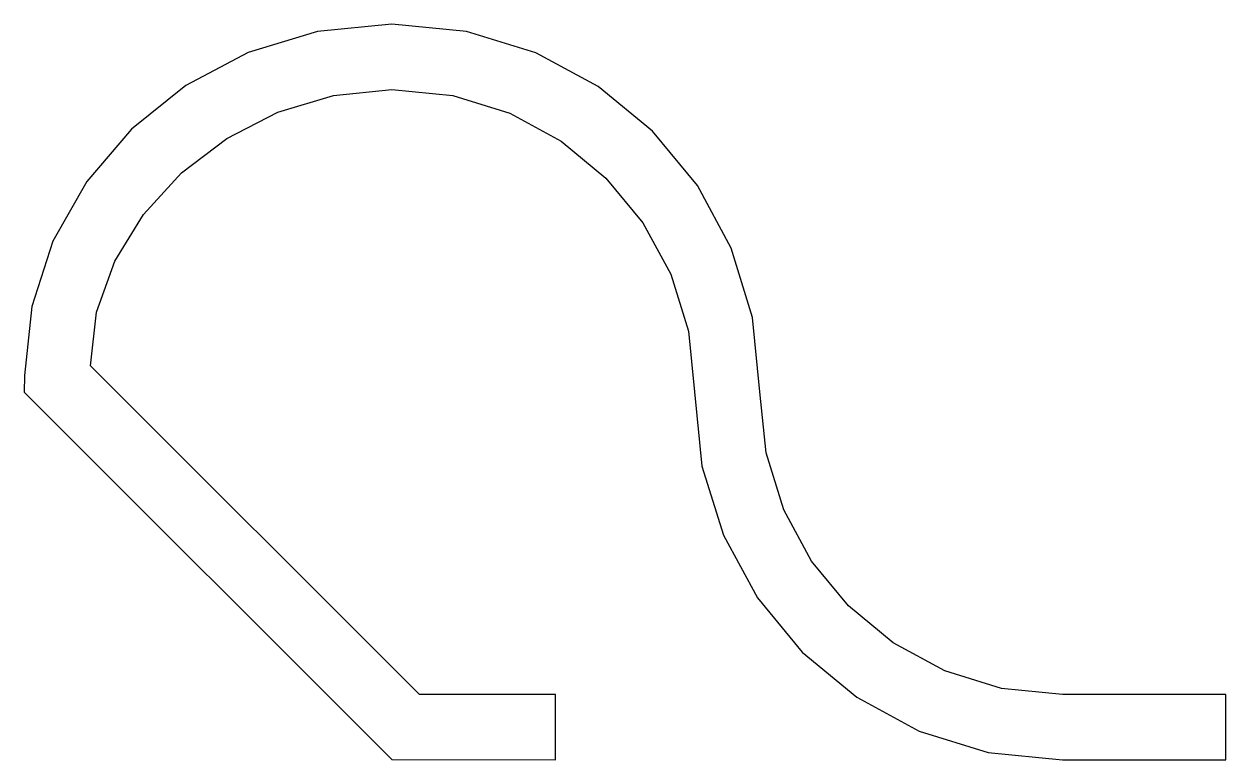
# Model space of a CAD drawing. Extents: x 0 to 73.5, y 0 to 45.
import ezdxf

# ---------------------------------------------------------------- set-up
doc = ezdxf.new("R2010")
doc.units = 0
doc.layers.add('Layer_1', color=7, linetype='CONTINUOUS')

msp = doc.modelspace()

# ---------------------------------------------------------------- linework, layer by layer
at = {"layer": 'Layer_1', "color": 7}
msp.add_lwpolyline([(22.5, 44.987205), (17.944397, 44.539339), (13.711426, 43.252502), (9.889343, 41.22646), (6.566406, 38.56098), (3.830872, 35.355828), (1.770996, 31.71077), (0.475037, 27.725574), (0.03125, 23.500005), (0, 22.487205), (22.5, 0.018405), (32.5, -0.012595), (32.5, 3.987405), (24.1875, 3.987405), (4.0625, 24.081205), (4.439612, 27.368314), (5.555231, 30.485417), (7.315472, 33.349827), (9.626449, 35.878855), (12.394277, 37.989814), (15.525068, 39.600017), (18.924938, 40.626777), (22.5, 40.987405), (26.228395, 40.611552), (29.701035, 39.533588), (32.843526, 37.827904), (35.581476, 35.568892), (37.840491, 32.830945), (39.546178, 29.688453), (40.624146, 26.215809), (41, 22.487405), (41.45712, 17.952872), (42.768162, 13.729392), (44.842647, 9.907444), (47.590097, 6.577505), (50.920036, 3.830053), (54.741985, 1.755567), (58.965465, 0.444525), (63.5, -0.012595), (73.5, -0.012595), (73.5, 3.987405), (63.5, 3.987405), (59.771605, 4.363258), (56.298965, 5.441222), (53.156474, 7.146906), (50.418524, 9.405917), (48.159509, 12.143865), (46.453822, 15.286356), (45.375854, 18.759), (45, 22.487405), (44.545898, 27.047203), (43.242188, 31.283552), (41.176758, 35.108558), (38.4375, 38.43433), (35.112305, 41.172973), (31.289062, 43.236595), (27.055664, 44.537304), (22.5, 44.987205), (22.5, 44.987205)], dxfattribs=at)

doc.saveas('drawing.dxf')
